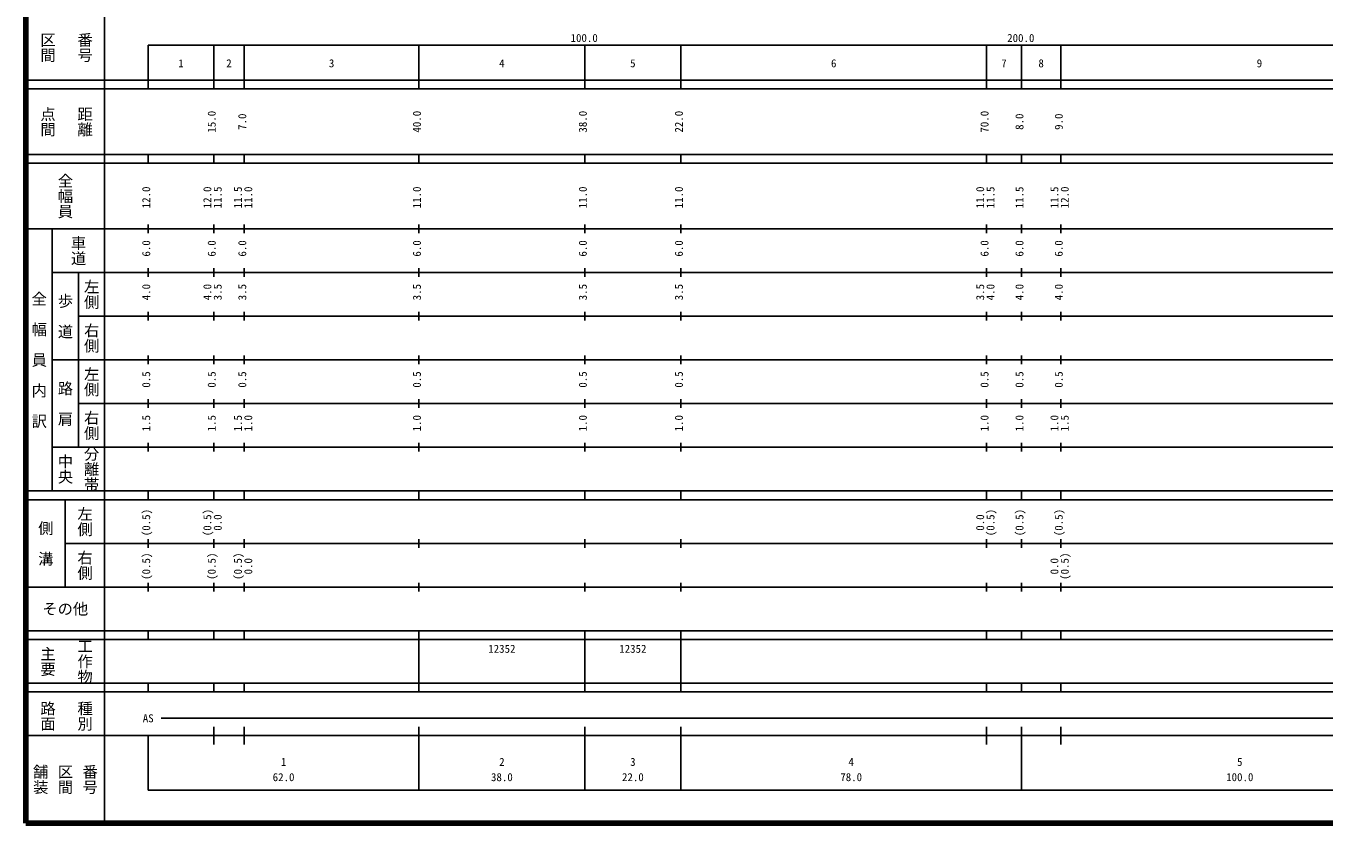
# Model space of a CAD drawing. Units: millimetres on the paper, enlarged 1000 times. Extents: x 40000 to 680000, y 20000 to 380000.
# Drawn here: x 40000 to 337298, y 20000 to 202409 of the extents above; entities that cross this region are included whole.
import ezdxf
from ezdxf.enums import TextEntityAlignment as Align

# ---------------------------------------------------------------- set-up
doc = ezdxf.new("R2010")
doc.units = ezdxf.units.MM
doc.header["$LTSCALE"] = 1000
doc.layers.add('M-TTL', color=2, linetype='Continuous', lineweight=140)
doc.layers.add('M-TTL-BAND', color=7, linetype='Continuous', lineweight=25)
doc.styles.add('@ＭＳ ゴシック', font='')
doc.styles.add('ＭＳ ゴシック', font='')
doc.styles.get('@ＭＳ ゴシック').set_extended_font_data('@MS Gothic')
doc.styles.get('ＭＳ ゴシック').set_extended_font_data('MS Gothic')

msp = doc.modelspace()

# ---------------------------------------------------------------- linework, layer by layer
at = {"layer": 'M-TTL'}
for p, q in [((40000, 380000), (40000, 20000)), ((40000, 20000), (680000, 20000))]:
    msp.add_line(p, q, dxfattribs=at)
at = {"layer": 'M-TTL-BAND'}
for p, q in [((58000, 370000), (58000, 20000)), ((68000, 198000), (579000, 198000)), ((68000, 198000), (68000, 188000)), ((83000, 188000), (83000, 198000)), ((90000, 188000), (90000, 198000)), ((130000, 188000), (130000, 198000)), ((168000, 188000), (168000, 198000)), ((190000, 188000), (190000, 198000)), ((260000, 188000), (260000, 198000)), ((268000, 188000), (268000, 198000)), ((277000, 188000), (277000, 198000)), ((40000, 190000), (579000, 190000)), ((40000, 188000), (579000, 188000)), ((40000, 173000), (579000, 173000)), ((68000, 171000), (68000, 173000)), ((83000, 171000), (83000, 173000)), ((90000, 171000), (90000, 173000)), ((130000, 171000), (130000, 173000)), ((168000, 171000), (168000, 173000)), ((190000, 171000), (190000, 173000)), ((260000, 171000), (260000, 173000)), ((268000, 171000), (268000, 173000)), ((277000, 171000), (277000, 173000)), ((40000, 171000), (579000, 171000)), ((40000, 156000), (579000, 156000)), ((46000, 96000), (46000, 156000)), ((68000, 155000), (68000, 157000)), ((83000, 155000), (83000, 157000)), ((90000, 155000), (90000, 157000)), ((130000, 155000), (130000, 157000)), ((168000, 155000), (168000, 157000)), ((190000, 155000), (190000, 157000)), ((260000, 155000), (260000, 157000)), ((268000, 155000), (268000, 157000)), ((277000, 155000), (277000, 157000)), ((46000, 146000), (579000, 146000)), ((52000, 146000), (52000, 106000)), ((68000, 145000), (68000, 147000)), ((83000, 145000), (83000, 147000)), ((90000, 145000), (90000, 147000)), ((130000, 145000), (130000, 147000)), ((168000, 145000), (168000, 147000)), ((190000, 145000), (190000, 147000)), ((260000, 145000), (260000, 147000)), ((268000, 145000), (268000, 147000)), ((277000, 145000), (277000, 147000)), ((68000, 135000), (68000, 137000)), ((83000, 135000), (83000, 137000)), ((90000, 135000), (90000, 137000)), ((130000, 135000), (130000, 137000)), ((168000, 135000), (168000, 137000)), ((190000, 135000), (190000, 137000)), ((260000, 135000), (260000, 137000)), ((268000, 135000), (268000, 137000)), ((277000, 135000), (277000, 137000)), ((52000, 136000), (579000, 136000)), ((46000, 126000), (579000, 126000)), ((68000, 125000), (68000, 127000)), ((83000, 125000), (83000, 127000)), ((90000, 125000), (90000, 127000)), ((130000, 125000), (130000, 127000)), ((168000, 125000), (168000, 127000)), ((190000, 125000), (190000, 127000)), ((260000, 125000), (260000, 127000)), ((268000, 125000), (268000, 127000)), ((277000, 125000), (277000, 127000)), ((52000, 116000), (579000, 116000)), ((68000, 115000), (68000, 117000)), ((83000, 115000), (83000, 117000)), ((90000, 115000), (90000, 117000)), ((130000, 115000), (130000, 117000)), ((168000, 115000), (168000, 117000)), ((190000, 115000), (190000, 117000)), ((260000, 115000), (260000, 117000)), ((268000, 115000), (268000, 117000)), ((277000, 115000), (277000, 117000)), ((46000, 106000), (579000, 106000)), ((68000, 105000), (68000, 107000)), ((83000, 105000), (83000, 107000)), ((90000, 105000), (90000, 107000)), ((130000, 105000), (130000, 107000)), ((168000, 105000), (168000, 107000)), ((190000, 105000), (190000, 107000)), ((260000, 105000), (260000, 107000)), ((268000, 105000), (268000, 107000)), ((277000, 105000), (277000, 107000)), ((40000, 96000), (579000, 96000)), ((68000, 94000), (68000, 96000)), ((83000, 94000), (83000, 96000)), ((90000, 94000), (90000, 96000)), ((130000, 94000), (130000, 96000)), ((168000, 94000), (168000, 96000)), ((190000, 94000), (190000, 96000)), ((260000, 94000), (260000, 96000)), ((268000, 94000), (268000, 96000)), ((277000, 94000), (277000, 96000)), ((40000, 94000), (579000, 94000)), ((49000, 94000), (49000, 74000)), ((49000, 84000), (579000, 84000)), ((68000, 83000), (68000, 85000)), ((83000, 83000), (83000, 85000)), ((90000, 83000), (90000, 85000)), ((130000, 83000), (130000, 85000)), ((168000, 83000), (168000, 85000)), ((190000, 83000), (190000, 85000)), ((260000, 83000), (260000, 85000)), ((268000, 83000), (268000, 85000)), ((277000, 83000), (277000, 85000)), ((68000, 73000), (68000, 75000)), ((83000, 73000), (83000, 75000)), ((90000, 73000), (90000, 75000)), ((130000, 73000), (130000, 75000)), ((168000, 73000), (168000, 75000)), ((190000, 73000), (190000, 75000)), ((260000, 73000), (260000, 75000)), ((268000, 73000), (268000, 75000)), ((277000, 73000), (277000, 75000)), ((40000, 74000), (579000, 74000)), ((40000, 64000), (579000, 64000)), ((68000, 62000), (68000, 64000)), ((83000, 62000), (83000, 64000)), ((90000, 62000), (90000, 64000)), ((130000, 62000), (130000, 64000)), ((168000, 62000), (168000, 64000)), ((190000, 62000), (190000, 64000)), ((260000, 62000), (260000, 64000)), ((268000, 62000), (268000, 64000)), ((277000, 62000), (277000, 64000)), ((40000, 62000), (579000, 62000)), ((130000, 52000), (130000, 62000)), ((168000, 52000), (168000, 62000)), ((168000, 52000), (168000, 62000)), ((190000, 52000), (190000, 62000)), ((40000, 52000), (579000, 52000)), ((68000, 50000), (68000, 52000)), ((83000, 50000), (83000, 52000)), ((90000, 50000), (90000, 52000)), ((130000, 50000), (130000, 52000)), ((168000, 50000), (168000, 52000)), ((190000, 50000), (190000, 52000)), ((260000, 50000), (260000, 52000)), ((268000, 50000), (268000, 52000)), ((277000, 50000), (277000, 52000)), ((40000, 50000), (579000, 50000)), ((71000, 44000), (565000, 44000)), ((83000, 38000), (83000, 42000)), ((90000, 38000), (90000, 42000)), ((130000, 27500), (130000, 42000)), ((168000, 27500), (168000, 42000)), ((190000, 27500), (190000, 42000)), ((260000, 38000), (260000, 42000)), ((268000, 27500), (268000, 42000)), ((277000, 38000), (277000, 42000)), ((40000, 40000), (579000, 40000)), ((68000, 40000), (68000, 27500)), ((68000, 27500), (579000, 27500))]:
    msp.add_line(p, q, dxfattribs=at)

# ---------------------------------------------------------------- texts
at = {"layer": 'M-TTL-BAND', "style": '@ＭＳ ゴシック'}
for s, p in [('区間', (45000, 197500)), ('番号', (53500, 197500)), ('点間', (45000, 180500)), ('距離', (53500, 180500)), ('全幅員', (49000, 163500)), ('車道', (52000, 151000)), ('左側', (55000, 141000)), ('全\u3000幅\u3000員\u3000内\u3000訳', (43000, 126000)), ('歩\u3000道', (49000, 136000)), ('右側', (55000, 131000)), ('左側', (55000, 121000)), ('路\u3000肩', (49000, 116000)), ('右側', (55000, 111000)), ('中央', (49000, 101000)), ('分離帯', (55000, 101000)), ('左側', (53500, 89000)), ('側\u3000溝', (44500, 84000)), ('右側', (53500, 79000)), ('主要', (45000, 57000)), ('工作物', (53500, 57000)), ('路面', (45000, 44500)), ('種別', (53500, 44500)), ('舗装', (43333, 30000)), ('区間', (49000, 30000)), ('番号', (54667, 30000))]:
    msp.add_text(s, height=2566, rotation=270, dxfattribs=at).set_placement(p, align=Align.MIDDLE_CENTER)
at = {"layer": 'M-TTL-BAND', "style": 'ＭＳ ゴシック'}
for s, p in [('100.0', (167844, 198195)), ('200.0', (267844, 198195)), ('1', (75500, 192405)), ('2', (86500, 192405)), ('3', (110000, 192405)), ('4', (149000, 192405)), ('5', (179000, 192405)), ('6', (225000, 192405)), ('7', (264000, 192405)), ('8', (272500, 192405)), ('9', (322500, 192405)), ('AS', (68000, 42500)), ('1', (99000, 32523)), ('2', (149000, 32523)), ('3', (179000, 32523)), ('4', (229000, 32523)), ('5', (318000, 32523)), ('62.0', (99000, 29033)), ('38.0', (149000, 29033)), ('22.0', (179000, 29033)), ('78.0', (229000, 29033)), ('100.0', (318000, 29033))]:
    msp.add_text(s, height=1833, dxfattribs=at).set_placement(p, align=Align.BOTTOM_CENTER)
for s, p in [('15.0', (84000, 180500)), ('7.0', (91000, 180500)), ('40.0', (131000, 180500)), ('38.0', (169000, 180500)), ('22.0', (191000, 180500)), ('70.0', (261000, 180500)), ('8.0', (269000, 180500)), ('9.0', (278000, 180500)), ('12.0', (69000, 163174)), ('12.0', (83000, 163174)), ('11.5', (85370, 163174)), ('11.5', (90000, 163174)), ('11.0', (92370, 163174)), ('11.0', (131000, 163174)), ('11.0', (169000, 163174)), ('11.0', (191000, 163174)), ('11.0', (260000, 163174)), ('11.5', (262370, 163174)), ('11.5', (269000, 163174)), ('11.5', (277000, 163174)), ('12.0', (279370, 163174)), ('6.0', (69000, 151500)), ('6.0', (84000, 151500)), ('6.0', (91000, 151500)), ('6.0', (131000, 151500)), ('6.0', (169000, 151500)), ('6.0', (191000, 151500)), ('6.0', (261000, 151500)), ('6.0', (269000, 151500)), ('6.0', (278000, 151500)), ('4.0', (69000, 141500)), ('4.0', (83000, 141500)), ('3.5', (85370, 141500)), ('3.5', (91000, 141500)), ('3.5', (131000, 141500)), ('3.5', (169000, 141500)), ('3.5', (191000, 141500)), ('3.5', (260000, 141500)), ('4.0', (262370, 141500)), ('4.0', (269000, 141500)), ('4.0', (278000, 141500)), ('0.5', (69000, 121500)), ('0.5', (84000, 121500)), ('0.5', (91000, 121500)), ('0.5', (131000, 121500)), ('0.5', (169000, 121500)), ('0.5', (191000, 121500)), ('0.5', (261000, 121500)), ('0.5', (269000, 121500)), ('0.5', (278000, 121500)), ('1.5', (69000, 111500)), ('1.5', (84000, 111500)), ('1.5', (90000, 111500)), ('1.0', (92370, 111500)), ('1.0', (131000, 111500)), ('1.0', (169000, 111500)), ('1.0', (191000, 111500)), ('1.0', (261000, 111500)), ('1.0', (269000, 111500)), ('1.0', (277000, 111500)), ('1.5', (279370, 111500)), ('(0.5)', (69000, 88764)), ('(0.5)', (83000, 88764)), ('0.0', (85370, 88764)), ('0.0', (260000, 88764)), ('(0.5)', (262370, 88764)), ('(0.5)', (269000, 88764)), ('(0.5)', (278000, 88764)), ('(0.5)', (69000, 78764)), ('(0.5)', (84000, 78764)), ('(0.5)', (90000, 78764)), ('0.0', (92370, 78764)), ('0.0', (277000, 78764)), ('(0.5)', (279370, 78764))]:
    msp.add_text(s, height=1833, rotation=90, dxfattribs=at).set_placement(p, align=Align.BOTTOM_CENTER)
msp.add_text('その他', height=2566, dxfattribs=at).set_placement((49000, 69000), align=Align.MIDDLE_CENTER)
for p in [(145875, 58405), (175875, 58405)]:
    msp.add_text('12352', height=1833, dxfattribs=at).set_placement(p, align=Align.BOTTOM_LEFT)

doc.saveas('drawing.dxf')
